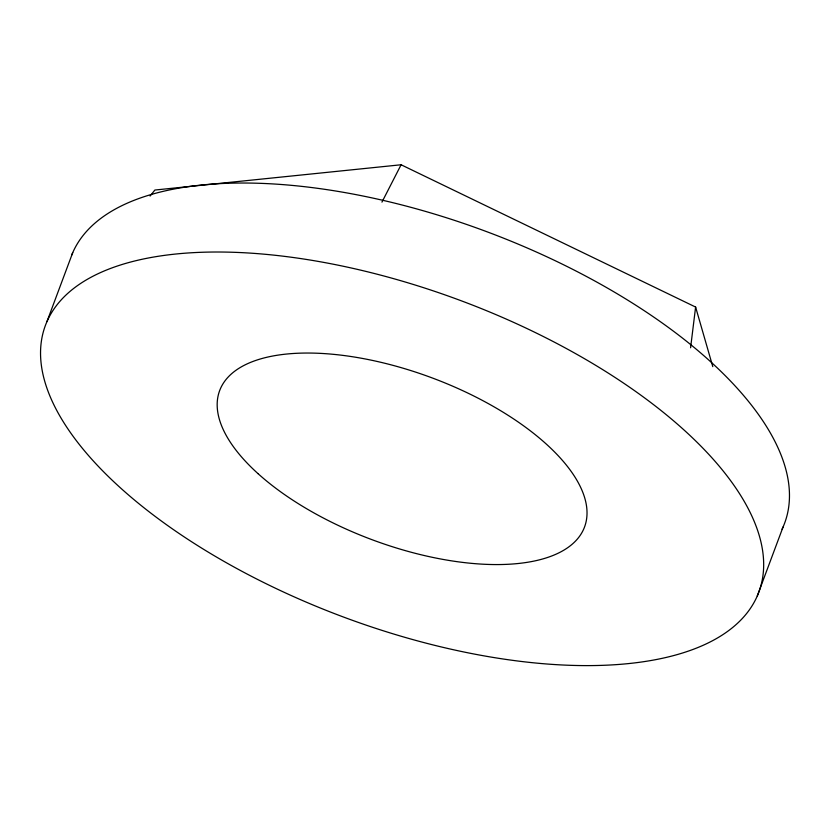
<?xml version="1.0" encoding="UTF-8"?>
<svg xmlns="http://www.w3.org/2000/svg" width="830" height="830" viewBox="0 0 830 830"><rect width="100%" height="100%" fill="white"/><g stroke="black" fill="none" stroke-linecap="round" stroke-linejoin="round"><path stroke-width="1.25" d="M690.591 347.78L695.613 307.058L401.098 164.765L154.878 190.039L150.106 196.046M46.937 321.635L72.729 252.652M757.271 595.982A380.835 168.739 20.5 0 0 283.196 256.2A380.835 168.739 20.5 0 0 165.844 524.249A380.835 168.739 20.5 0 0 757.271 595.982L783.064 526.998M381.956 202.126L401.098 164.765M695.613 307.058L712.783 366.642M71.764 254.955A380.835 168.739 20.5 0 1 495.572 235.035A380.835 168.739 20.5 0 1 782.057 529.208M257.985 473.608A194.76 86.289 20.5 0 0 574.495 542.104A194.76 86.289 20.5 0 0 373.832 360.718A194.76 86.289 20.5 0 0 257.985 473.608"/></g></svg>
